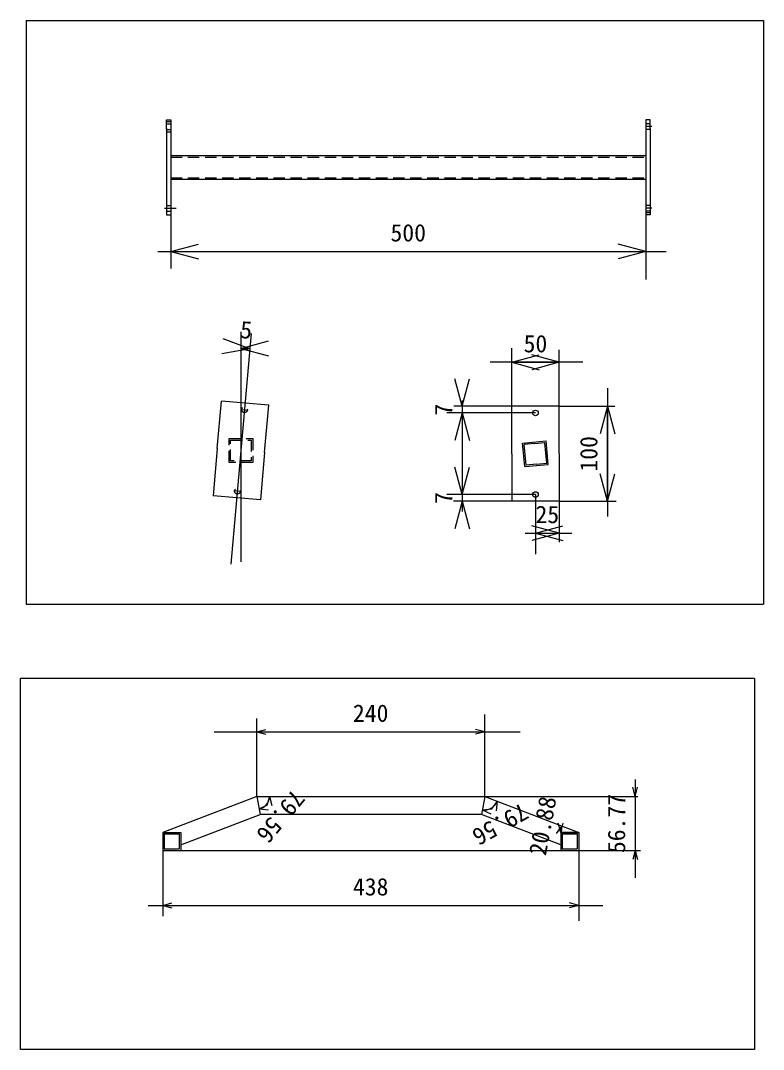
# Model space of a CAD drawing. Units: millimetres, scale not verified. Extents: x -3927 to 20054, y -11123 to 3558.
# Drawn here: x 2122 to 2904, y 919 to 2003 of the extents above; entities that cross this region are included whole.
import ezdxf
from ezdxf.enums import TextEntityAlignment as Align

# ---------------------------------------------------------------- set-up
doc = ezdxf.new("R2010")
doc.units = ezdxf.units.MM
doc.header["$LTSCALE"] = 10
doc.linetypes.add('DASHED1', pattern=[1.8, 1.2, -0.6])
for name, color, linetype in [('0-0_ふれーむ', 7, 'Continuous'), ('0-8_ふれーむ', 7, 'Continuous'), ('0-9_ふれーむ', 7, 'Continuous'), ('0-A', 4, 'Continuous')]:
    doc.layers.add(name, color=color, linetype=linetype)
doc.styles.add('ＭＳ ゴシック', font='')
doc.styles.get('ＭＳ ゴシック').set_extended_font_data('MS Gothic')

msp = doc.modelspace()

# ---------------------------------------------------------------- linework, layer by layer
at = {"layer": '0-0_ふれーむ'}
for p, q in [((2128.13, 2002.58), (2128.13, 1387.88)), ((2275.88, 1897.94), (2280.38, 1897.94)), ((2275.88, 1896.44), (2280.38, 1896.44)), ((2280.38, 1897.94), (2280.38, 1797.94)), ((2780.38, 1897.94), (2780.38, 1797.94)), ((2784.88, 1897.94), (2780.38, 1897.94)), ((2784.88, 1894.94), (2784.88, 1897.94)), ((2275.88, 1885.44), (2280.38, 1885.44)), ((2784.88, 1887.94), (2784.88, 1894.94)), ((2784.88, 1888.94), (2784.88, 1806.94)), ((2280.38, 1860.44), (2780.38, 1860.44)), ((2280.38, 1835.44), (2780.38, 1835.44)), ((2275.88, 1805.94), (2275.88, 1797.94)), ((2784.88, 1806.94), (2784.88, 1805.94)), ((2784.88, 1805.94), (2784.88, 1797.94)), ((2275.88, 1797.94), (2280.38, 1797.94)), ((2784.88, 1797.94), (2780.38, 1797.94)), ((2329.3, 1551.98), (2333.66, 1601.79)), ((2383.47, 1597.44), (2333.66, 1601.79)), ((2379.11, 1547.63), (2383.47, 1597.44)), ((2689.28, 1596.33), (2639.28, 1596.33)), ((2639.28, 1546.33), (2639.28, 1596.33)), ((2689.28, 1546.33), (2689.28, 1596.33)), ((2329.3, 1551.98), (2324.94, 1502.17)), ((2650.74, 1557.69), (2675.65, 1559.87)), ((2652.92, 1532.79), (2650.74, 1557.69)), ((2663.33, 1557.19), (2652.47, 1556.24)), ((2663.33, 1557.19), (2674.19, 1558.14)), ((2639.28, 1546.33), (2639.28, 1496.33)), ((2652.92, 1532.79), (2665.37, 1533.88)), ((2128.13, 1387.88), (2904.27, 1387.88)), ((2894.71, 1309.73), (2122.2, 1309.73)), ((2122.2, 919.03), (2122.2, 1309.73)), ((2610.82, 1185.41), (2610.82, 1271.9)), ((2370.82, 1185.41), (2370.82, 1267.44)), ((2326.14, 1253.51), (2648.3, 1253.51)), ((2769.25, 1203.34), (2769.25, 1099.67)), ((2610.82, 1185.41), (2772.04, 1185.41)), ((2271.82, 1147.64), (2290.82, 1147.64)), ((2271.82, 1147.64), (2271.82, 1128.64)), ((2271.82, 1144.64), (2271.82, 1128.64)), ((2273.42, 1146.04), (2289.22, 1146.04)), ((2289.22, 1146.04), (2289.22, 1130.24)), ((2690.82, 1147.64), (2709.82, 1147.64)), ((2690.82, 1147.64), (2690.82, 1128.64)), ((2692.42, 1146.04), (2708.22, 1146.04)), ((2708.22, 1146.04), (2708.22, 1130.24)), ((2708.22, 1143.04), (2708.22, 1130.24)), ((2709.82, 1147.64), (2709.82, 1128.64)), ((2271.82, 1128.64), (2271.82, 1080.72)), ((2290.82, 1128.64), (2690.82, 1128.64)), ((2695.42, 1130.24), (2708.22, 1130.24)), ((2709.82, 1128.64), (2774.83, 1128.64)), ((2709.82, 1128.64), (2709.82, 1054.52)), ((2271.82, 1080.72), (2271.82, 1059.54)), ((2256.47, 1070.69), (2735.25, 1070.69))]:
    msp.add_line(p, q, dxfattribs=at)
at = {"layer": '0-0_ふれーむ', "linetype": 'DASHED1'}
for p, q in [((2275.88, 1893.94), (2280.38, 1893.94)), ((2275.88, 1887.94), (2280.38, 1887.94)), ((2784.88, 1893.94), (2780.38, 1893.94)), ((2784.88, 1887.94), (2780.38, 1887.94)), ((2280.38, 1858.84), (2780.38, 1858.84)), ((2280.38, 1837.04), (2780.38, 1837.04)), ((2275.88, 1807.94), (2280.38, 1807.94)), ((2275.88, 1801.94), (2280.38, 1801.94)), ((2784.88, 1807.94), (2780.38, 1807.94)), ((2784.88, 1801.94), (2780.38, 1801.94)), ((2784.88, 1799.94), (2780.38, 1799.94))]:
    msp.add_line(p, q, dxfattribs=at)
at = {"layer": '0-0_ふれーむ', "color": 4, "linetype": 'DASHED1'}
for p, q in [((2786.88, 1890.94), (2780.38, 1890.94)), ((2273.88, 1804.94), (2288.34, 1804.94)), ((2786.88, 1804.94), (2780.38, 1804.94)), ((2354.96, 1592.9), (2360.94, 1592.38)), ((2353.45, 1506.71), (2347.47, 1507.23))]:
    msp.add_line(p, q, dxfattribs=at)
at = {"layer": '0-0_ふれーむ', "color": 4}
for p, q in [((2280.38, 1797.94), (2280.38, 1741.33)), ((2780.38, 1797.94), (2780.38, 1729.72)), ((2280.38, 1759.46), (2309.36, 1767.22)), ((2780.38, 1759.46), (2751.4, 1767.22)), ((2266.53, 1759.46), (2801.77, 1759.46)), ((2280.38, 1759.46), (2780.38, 1759.46)), ((2280.38, 1759.46), (2309.36, 1751.7)), ((2780.38, 1759.46), (2751.4, 1751.7)), ((2364.99, 1673.07), (2343.72, 1430.01)), ((2354.2, 1674.64), (2354.2, 1432.5)), ((2363.58, 1656.98), (2335.39, 1667.24)), ((2354.2, 1657.39), (2383.18, 1665.16)), ((2354.2, 1657.96), (2354.2, 1557.39)), ((2363.58, 1656.98), (2334.04, 1651.77)), ((2354.2, 1657.39), (2383.18, 1649.63)), ((2639.28, 1596.33), (2639.28, 1657.51)), ((2639.28, 1642.68), (2668.26, 1650.45)), ((2689.28, 1642.68), (2660.3, 1650.45)), ((2689.28, 1596.33), (2689.28, 1655.95)), ((2714.26, 1642.68), (2616.74, 1642.68)), ((2639.28, 1642.68), (2689.28, 1642.68)), ((2639.28, 1642.68), (2668.26, 1634.92)), ((2689.28, 1642.68), (2660.3, 1634.92)), ((2587.09, 1596.33), (2579.33, 1625.31)), ((2587.09, 1596.33), (2594.85, 1625.31)), ((2740, 1615.38), (2740, 1480.41)), ((2639.28, 1596.33), (2578.24, 1596.33)), ((2587.09, 1602.57), (2587.09, 1485.52)), ((2587.09, 1596.33), (2587.09, 1589.33)), ((2689.28, 1596.33), (2747.8, 1596.33)), ((2740, 1596.33), (2732.24, 1567.35)), ((2740, 1496.33), (2740, 1596.33)), ((2740, 1596.33), (2747.76, 1567.35)), ((2664.28, 1589.33), (2570.82, 1589.33)), ((2587.09, 1589.33), (2579.33, 1560.35)), ((2587.09, 1589.33), (2594.85, 1560.35)), ((2587.09, 1503.33), (2579.33, 1532.31)), ((2587.09, 1503.33), (2594.85, 1532.31)), ((2740, 1496.33), (2732.24, 1525.31)), ((2740, 1496.33), (2747.76, 1525.31)), ((2664.28, 1503.33), (2571.1, 1503.33)), ((2639.28, 1496.33), (2577.95, 1496.33)), ((2587.09, 1496.33), (2579.33, 1467.35)), ((2587.09, 1503.33), (2587.09, 1496.33)), ((2587.09, 1496.33), (2594.85, 1467.35)), ((2664.28, 1503.33), (2664.28, 1440.61)), ((2689.28, 1496.33), (2749.36, 1496.33)), ((2689.28, 1496.33), (2689.28, 1453.24)), ((2653.41, 1462.82), (2702.44, 1462.82)), ((2689.28, 1462.82), (2660.31, 1470.58)), ((2689.28, 1462.82), (2660.31, 1455.05)), ((2664.28, 1462.82), (2693.26, 1470.58)), ((2664.28, 1462.82), (2689.28, 1462.82)), ((2664.28, 1462.82), (2693.26, 1455.05)), ((2370.82, 1253.51), (2380.48, 1256.09)), ((2370.82, 1253.51), (2610.82, 1253.51)), ((2370.82, 1253.51), (2380.48, 1250.92)), ((2610.82, 1253.51), (2601.17, 1256.09)), ((2610.82, 1253.51), (2601.17, 1250.92)), ((2769.25, 1185.41), (2766.66, 1195.07)), ((2769.25, 1185.41), (2771.84, 1195.07)), ((2769.25, 1185.41), (2769.25, 1128.64)), ((2692.07, 1154.42), (2686.21, 1146.31)), ((2690.82, 1147.64), (2688.24, 1157.3)), ((2690.82, 1147.64), (2693.41, 1157.3)), ((2692.07, 1154.42), (2691.05, 1144.47)), ((2769.25, 1128.64), (2766.66, 1118.98)), ((2769.25, 1128.64), (2771.84, 1118.98)), ((2271.82, 1070.69), (2281.48, 1073.28)), ((2709.82, 1070.69), (2700.17, 1073.28)), ((2271.82, 1070.69), (2709.82, 1070.69)), ((2271.82, 1070.69), (2281.48, 1068.1)), ((2709.82, 1070.69), (2700.17, 1068.1))]:
    msp.add_line(p, q, dxfattribs=at)
at = {"layer": '0-0_ふれーむ'}
for points in [[(2128.13, 2002.58), (2904.27, 2002.58), (2904.27, 1387.88)], [(2275.88, 1887.94), (2275.88, 1894.94), (2275.88, 1897.94)], [(2275.88, 1888.94), (2275.88, 1806.94), (2275.88, 1801.94)], [(2665.23, 1535.47), (2654.37, 1534.52), (2652.47, 1556.24)], [(2665.23, 1535.47), (2676.09, 1536.42), (2674.2, 1558.04)], [(2665.37, 1533.88), (2677.82, 1534.97), (2675.65, 1559.87)], [(2379.11, 1547.63), (2374.75, 1497.82), (2324.94, 1502.17)], [(2689.28, 1546.33), (2689.28, 1496.33), (2639.28, 1496.33)], [(2894.71, 1309.73), (2894.71, 919.03), (2122.2, 919.03)], [(2273.42, 1146.04), (2273.42, 1130.24), (2289.22, 1130.24)], [(2290.82, 1147.64), (2290.82, 1141.72), (2290.82, 1128.64)], [(2692.42, 1146.04), (2692.42, 1130.24), (2708.22, 1130.24)]]:
    msp.add_lwpolyline(points, dxfattribs=at)
at = {"layer": '0-0_ふれーむ', "linetype": 'DASHED1'}
for points in [[(2341.7, 1562.3), (2366.7, 1562.3), (2366.7, 1537.3), (2341.7, 1537.3)], [(2343.3, 1560.7), (2365.1, 1560.7), (2365.1, 1538.9), (2343.3, 1538.9)]]:
    msp.add_lwpolyline(points, close=True, dxfattribs=at)
for centre in [(2357.95, 1592.64), (2350.46, 1506.97)]:
    msp.add_circle(centre, 3, dxfattribs=at)
at = {"layer": '0-0_ふれーむ'}
for centre in [(2664.28, 1589.33), (2664.28, 1503.33)]:
    msp.add_circle(centre, 3, dxfattribs=at)
at = {"layer": '0-0_ふれーむ', "color": 4}
for centre, radius, start, end in [((2354.2, 1549.8), 107.59, 85, 89.99998), ((2709.82, 1147.64), 19, 159.11734, 180)]:
    msp.add_arc(centre, radius, start, end, dxfattribs=at)
at = {"layer": '0-0_ふれーむ', "color": 4, "linetype": 'DASHED1'}
for centre, start, end in [((2357.95, 1592.64), 137.5804, 137.58043), ((2357.95, 1592.64), 137.5804, 137.58043), ((2664.28, 1589.33), 142.5804, 142.58043), ((2664.28, 1589.33), 142.5804, 142.58043), ((2350.46, 1506.97), 137.5804, 137.58043), ((2664.28, 1503.33), 142.5804, 142.58043), ((2350.46, 1506.97), 317.58041, 317.58043), ((2664.28, 1503.33), 322.58041, 322.58043)]:
    msp.add_arc(centre, 5.5, start, end, dxfattribs=at)
at = {"layer": '0-8_ふれーむ'}
for p, q in [((2271.82, 1128.64), (2290.82, 1128.64)), ((2271.82, 1128.64), (2287.82, 1128.64)), ((2690.82, 1128.64), (2709.82, 1128.64)), ((2693.82, 1128.64), (2709.82, 1128.64))]:
    msp.add_line(p, q, dxfattribs=at)
at = {"layer": '0-9_ふれーむ'}
for p, q in [((2370.82, 1185.41), (2271.82, 1147.64)), ((2370.82, 1185.41), (2374.33, 1166.41)), ((2375.12, 1166.41), (2374.33, 1166.41)), ((2271.82, 1128.64), (2290.82, 1128.64)), ((2690.82, 1128.64), (2709.82, 1128.64))]:
    msp.add_line(p, q, dxfattribs=at)
for points in [[(2370.82, 1185.41), (2610.82, 1185.41), (2709.82, 1147.64), (2690.82, 1147.64), (2690.82, 1134.56), (2607.32, 1166.41)], [(2610.82, 1185.41), (2607.32, 1166.41), (2375.12, 1166.41)], [(2271.82, 1147.64), (2290.82, 1147.64), (2290.82, 1134.56), (2374.33, 1166.41)]]:
    msp.add_lwpolyline(points, dxfattribs=at)
at = {"layer": '0-A'}
for p, q in [((2384.22, 1185.41), (2381.63, 1175.75)), ((2384.22, 1185.41), (2386.81, 1175.75)), ((2373.25, 1172.24), (2382.28, 1176.53)), ((2373.25, 1172.24), (2383.22, 1171.44)), ((2608.27, 1171.53), (2618.23, 1172.33)), ((2608.27, 1171.53), (2617.3, 1167.24)), ((2624.01, 1180.38), (2618.15, 1172.28)), ((2624.01, 1180.38), (2622.99, 1170.43))]:
    msp.add_line(p, q, dxfattribs=at)
for centre, radius, start, end in [((2370.82, 1185.41), 13.4, 280.44141, 0), ((2610.82, 1185.41), 14.11, 259.55856, 339.11739)]:
    msp.add_arc(centre, radius, start, end, dxfattribs=at)

# ---------------------------------------------------------------- texts
at = {"layer": '0-0_ふれーむ', "color": 4, "style": 'ＭＳ ゴシック'}
for s, p in [('500', (2511.63, 1764.46)), ('50', (2651.78, 1647.68)), ('25', (2664.28, 1467.82)), ('240', (2472.07, 1258.51)), ('438', (2472.07, 1075.69))]:
    msp.add_text(s, height=18.33, dxfattribs=at).set_placement(p, align=Align.BOTTOM_LEFT)
for s, rotation, p in [('5', 357.501, (2352.87, 1662.56)), ('7', 90, (2582.09, 1586.58)), ('100', 90, (2735, 1527.58)), ('7', 90, (2582.09, 1493.58)), ('20.88', 79.559, (2680.56, 1121.26)), ('56.77', 90, (2764.25, 1125.78))]:
    msp.add_text(s, height=18.33, rotation=rotation, dxfattribs=at).set_placement(p, align=Align.BOTTOM_LEFT)
at = {"layer": '0-A', "style": 'ＭＳ ゴシック'}
for rotation, p in [(230.221, (2404.96, 1197.66)), (209.338, (2647.43, 1184.06))]:
    msp.add_text('79.56', height=18.33, rotation=rotation, dxfattribs=at).set_placement(p, align=Align.BOTTOM_LEFT)

doc.saveas('drawing.dxf')
